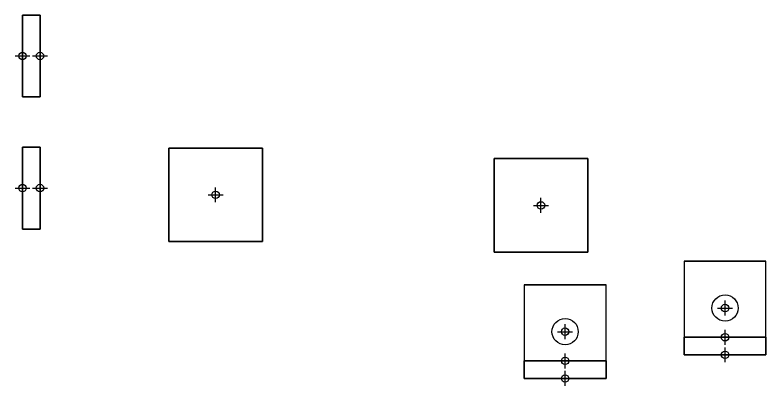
# Model space of a CAD drawing. Header units: inches. Extents: x -15.3 to 23.9, y -11.6 to 6.8.
# Drawn here: x -15.25 to -7.22, y -1.92 to 2.05 of the extents above; entities that cross this region are included whole.
import ezdxf

# ---------------------------------------------------------------- set-up
doc = ezdxf.new("R2010")
doc.units = ezdxf.units.IN
doc.header["$MEASUREMENT"] = 0
doc.header["$PDMODE"] = 34
doc.header["$PDSIZE"] = 0.08
doc.layers.add('AQME Points', color=7, linetype='Continuous')
doc.layers.add('AQME TSlots', color=7, linetype='Continuous')

# ---------------------------------------------------------------- blocks, each defined once
blk = doc.blocks.new('AQME_1010_20120316164451', base_point=(0.5, 0.5))
for points in [[(0, 0), (1, 0), (1, 1), (0, 1)], [(1, 1), (0, 1), (0, 1, 4), (1, 1, 4)], [(0, 1), (0, 0), (0, 0, 4), (0, 1, 4)], [(0, 0, 4), (1, 0, 4), (1, 1, 4), (0, 1, 4)], [(1, 0), (1, 1), (1, 1, 4), (1, 0, 4)], [(0, 0), (1, 0), (1, 0, 4), (0, 0, 4)]]:
    blk.add_3dface(points)
at = {"layer": 'AQME Points', "color": 3}
blk.add_point((0.5, 0.5), dxfattribs=at)
at = {"layer": 'AQME Points', "color": 2}
blk.add_point((0.5, 0.5, 4), dxfattribs=at)
at = {"layer": 'AQME TSlots', "color": 1}
for p, q in [((0.5, 1), (0.5, 1, 4)), ((0, 0.5), (0, 0.5, 4)), ((1, 0.5), (1, 0.5, 4)), ((0.5, 0), (0.5, 0, 4))]:
    blk.add_line(p, q, dxfattribs=at)
blk = doc.blocks.new('AQME_1010_20120316164511', base_point=(0.5, 0.5))
for points in [[(0, 0), (1, 0), (1, 1), (0, 1)], [(1, 1), (0, 1), (0, 1, 4), (1, 1, 4)], [(0, 1), (0, 0), (0, 0, 4), (0, 1, 4)], [(0, 0, 4), (1, 0, 4), (1, 1, 4), (0, 1, 4)], [(1, 0), (1, 1), (1, 1, 4), (1, 0, 4)], [(0, 0), (1, 0), (1, 0, 4), (0, 0, 4)]]:
    blk.add_3dface(points)
at = {"layer": 'AQME Points', "color": 3}
blk.add_point((0.5, 0.5), dxfattribs=at)
at = {"layer": 'AQME Points', "color": 2}
blk.add_point((0.5, 0.5, 4), dxfattribs=at)
at = {"layer": 'AQME TSlots', "color": 1}
for p, q in [((0.5, 1), (0.5, 1, 4)), ((0, 0.5), (0, 0.5, 4)), ((1, 0.5), (1, 0.5, 4)), ((0.5, 0), (0.5, 0, 4))]:
    blk.add_line(p, q, dxfattribs=at)
blk = doc.blocks.new('AQME_4119_20120316164618')
at = {"color": 1}
blk.add_circle((0, 0.5), 0.1405, dxfattribs=at)
at = {"color": 1, "extrusion": (0, 1, 0)}
blk.add_circle((0, 0.5), 0.1405, dxfattribs=at)
at = {"color": 3}
for p in [(0, 0.5), (0, 0)]:
    blk.add_point(p, dxfattribs=at)
at = {"color": 2}
blk.add_point((0, 0.5, 0.188), dxfattribs=at)
at = {"color": 2, "extrusion": (0, 1, 0)}
blk.add_point((0, 0.188, 0.5), dxfattribs=at)
at = {"color": 3, "extrusion": (0, 1, 0)}
blk.add_point((0, 0, 0.5), dxfattribs=at)
for points in [[(0.4375, 0), (0.4375, 1), (-0.4375, 1), (-0.4375, 0)], [(0.4375, 0.188, 0.188), (0.4375, 1, 0.188), (-0.4375, 1, 0.188), (-0.4375, 0.188, 0.188)], [(0.4375, 1), (-0.4375, 1), (-0.4375, 1, 0.188), (0.4375, 1, 0.188)], [(0.4375, 0.188, 0.188), (-0.4375, 0.188, 0.188), (-0.4375, 0.188, 1), (0.4375, 0.188, 1)], [(-0.4375, 0, 1), (0.4375, 0, 1), (0.4375, 0.188, 1), (-0.4375, 0.188, 1)]]:
    blk.add_3dface(points)
for points, invisible_edges in [([(-0.4375, 1), (-0.4375, 0), (-0.4375, 0, 0.188), (-0.4375, 1, 0.188)], 4), ([(0.4375, 0), (0.4375, 1), (0.4375, 1, 0.188), (0.4375, 0, 0.188)], 4), ([(-0.4375, 0.188, 0.188), (-0.4375, 0, 0.188), (-0.4375, 0, 1), (-0.4375, 0.188, 1)], 1), ([(0.4375, 0, 1), (0.4375, 0, 0.188), (0.4375, 0.188, 0.188), (0.4375, 0.188, 1)], 2), ([(0.4375, 0), (-0.4375, 0), (-0.4375, 0, 0.188), (0.4375, 0, 0.188)], 4), ([(-0.4375, 0, 0.188), (-0.4375, 0, 1), (0.4375, 0, 1), (0.4375, 0, 0.188)], 8)]:
    blk.add_3dface(points, dxfattribs=dict(invisible_edges=invisible_edges))
blk = doc.blocks.new('AQME_4119_20120316164623')
at = {"color": 1}
blk.add_circle((0, 0.5), 0.1405, dxfattribs=at)
at = {"color": 1, "extrusion": (0, 1, 0)}
blk.add_circle((0, 0.5), 0.1405, dxfattribs=at)
at = {"color": 3}
for p in [(0, 0.5), (0, 0)]:
    blk.add_point(p, dxfattribs=at)
at = {"color": 2}
blk.add_point((0, 0.5, 0.188), dxfattribs=at)
at = {"color": 2, "extrusion": (0, 1, 0)}
blk.add_point((0, 0.188, 0.5), dxfattribs=at)
at = {"color": 3, "extrusion": (0, 1, 0)}
blk.add_point((0, 0, 0.5), dxfattribs=at)
for points in [[(0.4375, 0), (0.4375, 1), (-0.4375, 1), (-0.4375, 0)], [(0.4375, 0.188, 0.188), (0.4375, 1, 0.188), (-0.4375, 1, 0.188), (-0.4375, 0.188, 0.188)], [(0.4375, 1), (-0.4375, 1), (-0.4375, 1, 0.188), (0.4375, 1, 0.188)], [(0.4375, 0.188, 0.188), (-0.4375, 0.188, 0.188), (-0.4375, 0.188, 1), (0.4375, 0.188, 1)], [(-0.4375, 0, 1), (0.4375, 0, 1), (0.4375, 0.188, 1), (-0.4375, 0.188, 1)]]:
    blk.add_3dface(points)
for points, invisible_edges in [([(-0.4375, 1), (-0.4375, 0), (-0.4375, 0, 0.188), (-0.4375, 1, 0.188)], 4), ([(0.4375, 0), (0.4375, 1), (0.4375, 1, 0.188), (0.4375, 0, 0.188)], 4), ([(-0.4375, 0.188, 0.188), (-0.4375, 0, 0.188), (-0.4375, 0, 1), (-0.4375, 0.188, 1)], 1), ([(0.4375, 0, 1), (0.4375, 0, 0.188), (0.4375, 0.188, 0.188), (0.4375, 0.188, 1)], 2), ([(0.4375, 0), (-0.4375, 0), (-0.4375, 0, 0.188), (0.4375, 0, 0.188)], 4), ([(-0.4375, 0, 0.188), (-0.4375, 0, 1), (0.4375, 0, 1), (0.4375, 0, 0.188)], 8)]:
    blk.add_3dface(points, dxfattribs=dict(invisible_edges=invisible_edges))
blk = doc.blocks.new('AQME_4118_20120316135133')
at = {"color": 1}
for centre in [(0, 0), (1, 0), (2, 0)]:
    blk.add_circle(centre, 0.1285, dxfattribs=at)
at = {"color": 3}
for p in [(0, 0), (1, 0), (2, 0)]:
    blk.add_point(p, dxfattribs=at)
at = {"color": 2}
for p in [(0, 0, 0.1875), (1, 0, 0.1875), (2, 0, 0.1875)]:
    blk.add_point(p, dxfattribs=at)
for points in [[(2.5, 0.4375), (-0.5, 0.4375), (-0.5, 0.4375, 0.188), (2.5, 0.4375, 0.188)], [(-0.5, 0.4375), (-0.5, -0.4375), (-0.5, -0.4375, 0.188), (-0.5, 0.4375, 0.188)], [(2.5, -0.4375), (2.5, 0.4375), (2.5, 0.4375, 0.188), (2.5, -0.4375, 0.188)], [(-0.5, -0.4375), (2.5, -0.4375), (2.5, -0.4375, 0.188), (-0.5, -0.4375, 0.188)]]:
    blk.add_3dface(points)
at = {"invisible_edges": 14}
for points in [[(-0.5, 0.4375), (2.5, 0.4375), (1, -0.0005)], [(2.5, 0.4375, 0.188), (-0.5, 0.4375, 0.188), (1, -0.0005, 0.188)], [(-0.5, -0.4375), (-0.5, 0.4375), (1, -0.0005)], [(-0.5, 0.4375, 0.188), (-0.5, -0.4375, 0.188), (1, -0.0005, 0.188)], [(2.5, 0.4375), (2.5, -0.4375), (1, -0.0005)], [(2.5, -0.4375, 0.188), (2.5, 0.4375, 0.188), (1, -0.0005, 0.188)], [(2.5, -0.4375), (-0.5, -0.4375), (1, -0.0005)], [(-0.5, -0.4375, 0.188), (2.5, -0.4375, 0.188), (1, -0.0005, 0.188)]]:
    blk.add_3dface(points, dxfattribs=at)

msp = doc.modelspace()

# ---------------------------------------------------------------- block references
at = {"extrusion": (-1, 0, 0), "xscale": -1, "rotation": 270.0000000000001}
for p in [(-1.61, 0.5, 14.9874), (-0.1987, 0.5, 14.9874)]:
    msp.add_blockref('AQME_4118_20120316135133', p, dxfattribs=at)
for name, p in [('AQME_1010_20120316164451', (-13.1085, 0.1263)), ('AQME_1010_20120316164511', (-9.628, 0.0131)), ('AQME_4119_20120316164623', (-7.6577, -1.583)), ('AQME_4119_20120316164618', (-9.3693, -1.8357))]:
    msp.add_blockref(name, p)

doc.saveas('drawing.dxf')
